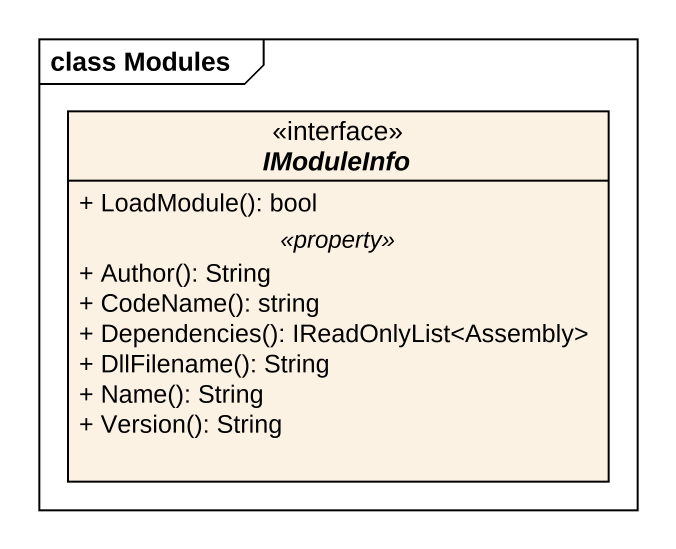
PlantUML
@startuml
mainframe class Modules
hide circle
hide empty members
skinparam classAttributeIconSize 0
interface IModuleInfo {
  + LoadModule(): bool
  .. <<property>> ..
  + Author(): String
  + CodeName(): string
  + Dependencies(): IReadOnlyList<Assembly>
  + DllFilename(): String
  + Name(): String
  + Version(): String
}
@enduml
